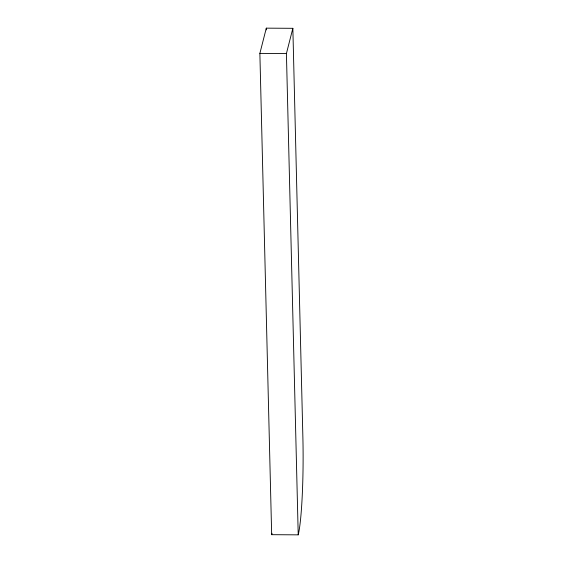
<?xml version="1.0" encoding="UTF-8"?>
<svg xmlns="http://www.w3.org/2000/svg" width="563" height="563" viewBox="0 0 563 563"><rect width="100%" height="100%" fill="white"/><g stroke="black" fill="none" stroke-linecap="round" stroke-linejoin="round"><path stroke-width="0.84" d="M259.874 53.386L266.306 28.15L292.851 28.312L302.887 437.782A76.139 6.65 -89.6 0 1 298.221 534.85L271.669 534.688L259.874 53.386L286.419 53.548L292.851 28.312M286.419 53.548L298.221 534.85M266.306 28.15L266.348 29.909M272.006 533.267A76.139 6.65 -89.6 0 1 271.669 534.688"/></g></svg>
